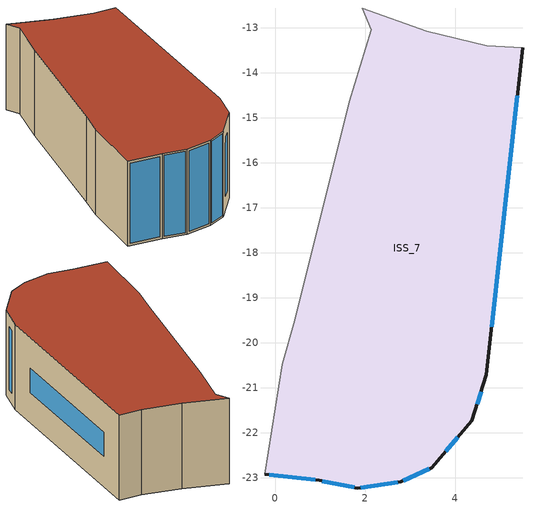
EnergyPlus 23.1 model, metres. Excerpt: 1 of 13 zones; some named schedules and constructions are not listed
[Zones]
ISS_7
 floor outside (90.1-2019 Nonresidential CZ 0 Exterior Floor (Mass)): -0.22,-22.92 0.16,-20.47 0.44,-19.49 1.65,-14.64 2.13,-13.04 1.93,-12.56 3.38,-13.07 4.71,-13.4 5.5,-13.44 4.7,-20.71 4.37,-21.73 3.48,-22.77 2.8,-23.09 1.83,-23.22 0.98,-23.06 z9
 wall outside (90.1-2019 Nonresidential CZ 0 Exterior Wall (Mass)): -0.22,-22.92 0.98,-23.06 1.83,-23.22 2.8,-23.09 3.48,-22.77 4.37,-21.73 4.7,-20.71 5.5,-13.44 z9:12
 wall to ISS_0 (Interior Partition (Mass)_FLIPPED): 5.5,-13.44 4.71,-13.4 3.38,-13.07 1.93,-12.56 2.13,-13.04 1.65,-14.64 0.44,-19.49 z9:12
 wall to ISS_11 (Interior Partition (Mass)): 0.44,-19.49 0.16,-20.47 -0.22,-22.92 z9:12
 window (90.1-2019 Nonresidential CZ 0 Glazing (Operable)): -0.13,-22.93 0.89,-23.05 z9.09:11.91; 1.05,-23.07 1.76,-23.21 z9.07:11.93; 1.9,-23.21 2.72,-23.1 z9.08:11.92; 2.85,-23.06 3.43,-22.8 z9.06:11.94; 3.8,-22.41 4.06,-22.1 z9.48:11.52; 4.49,-21.36 4.58,-21.08 z9.39:11.61; 4.81,-19.64 5.38,-14.51 z10.07:10.93
 roof outside (90.1-2019 Nonresidential CZ 0 Exterior Roof (Mass)): -0.22,-22.92 0.98,-23.06 1.83,-23.22 2.8,-23.09 3.48,-22.77 4.37,-21.73 4.7,-20.71 5.5,-13.44 4.71,-13.4 3.38,-13.07 1.93,-12.56 2.13,-13.04 1.65,-14.64 0.44,-19.49 0.16,-20.47 z12
[Schedule:Day:Hourly]
d05bd24d-796b-48bf-8bc5-fa42b119640c: Fraction, 0, 0, 0, 0, 0, 0, 0, 0, 0, 1, 1, 1, 1, 1, 1, 1, 1, 1, 0, 0, 0, 0, 0, 0
42116582-086e-478e-a545-e69779dd8a52: Fraction, 1, 1, 1, 1, 1, 1, 1, 1, 1, 0, 0, 0, 0, 0, 0, 0, 0, 0, 1, 1, 1, 1, 1, 1
647e0f2c-778a-4d61-86bf-7f667cec723d: Fraction, 1, 1, 1, 1, 1, 1, 1, 1, 1, 1, 0, 0, 0, 0, 0, 0, 0, 0, 1, 1, 1, 1, 1, 1
5533be66-3b4f-405b-b799-99f8e34f8cb0: Fraction, 1, 1, 1, 1, 1, 1, 1, 1, 1, 0, 0, 0, 0, 0, 0, 0, 0, 1, 1, 1, 1, 1, 1, 1
14957d78-7096-4cd0-847d-719851f1f9cb: Fraction, 1, 1, 1, 1, 0, 0, 0, 0, 1, 1, 0, 0, 1, 1, 1, 1, 1, 1, 1, 1, 1, 1, 1, 1
38160a7b-cedf-439a-8059-5cf7941b4912: Fraction, 1, 0, 0, 0, 0, 0, 0, 0, 0, 0, 1, 1, 1, 1, 1, 0, 0, 1, 1, 1, 1, 1, 1, 1
03ce9e7a-65d5-46a4-8d63-0140e1345a37: Fraction, 0, 0, 0, 1, 0, 0, 0, 0, 1, 1, 0, 0, 0, 0, 0, 0, 0, 0, 1, 1, 1, 1, 1, 1
cfbf5411-beb3-41e1-9a23-aa0ca608badd: Fraction, 1, 0, 1, 1, 1, 1, 1, 1, 1, 1, 0, 1, 1, 1, 0, 0, 0, 0, 0, 1, 1, 1, 1, 0
8dcef693-7ac2-4f5f-997f-bc84f486b6a7: Fraction, 0, 0, 0, 0, 0, 1, 0, 0, 0, 1, 1, 1, 1, 0, 0, 1, 1, 1, 1, 1, 1, 1, 1, 0
7eab9e2b-be06-4916-a95d-86be924a48ab: Fraction, 0, 0, 0, 0, 0, 0, 1, 1, 1, 1, 1, 0, 0, 0, 0, 0, 0, 1, 1, 1, 1, 1, 1, 1
54e0b8a6-a6b6-4136-87a9-f83568c42000: Fraction, 1, 0, 0, 0, 0, 0, 0, 1, 1, 1, 1, 0, 0, 0, 0, 1, 1, 1, 1, 1, 1, 1, 1, 1
9d288bcf-82ae-4146-9808-df23f250a1dc: Fraction, 1, 1, 0, 0, 0, 0, 0, 1, 1, 1, 0, 0, 0, 0, 1, 1, 1, 1, 1, 1, 1, 1, 1, 1
892ca305-55de-4dc0-af6a-51d8376fde55: Fraction, 0, 0, 0, 0, 0, 0, 0, 1, 1, 0, 0, 0, 1, 1, 1, 1, 1, 1, 1, 1, 1, 1, 1, 1
7994c865-9a9e-42bf-96af-63adb22c49f4: Fraction, 0, 0, 0, 0, 0, 0, 0, 0, 1, 0, 0, 1, 1, 1, 0, 0, 1, 1, 1, 1, 1, 1, 1, 1
dce1a1f0-0f4f-47f8-879e-e82bf6481323: Fraction, 1, 1, 1, 0, 0, 0, 1, 1, 1, 0, 0, 0, 0, 0, 0, 0, 0, 0, 1, 1, 1, 1, 1, 1
62544955-a936-482c-906c-381c0f763359: Fraction, 1, 1, 1, 1, 1, 1, 1, 0, 0, 0, 0, 1, 1, 1, 1, 1, 1, 1, 1, 1, 1, 1, 1, 0
7b40fb9b-38a4-4381-aacb-8ca0e517f460: Fraction, 0, 0, 0, 0, 0, 0, 0, 0, 1, 1, 1, 0, 0, 0, 0, 1, 1, 1, 0, 0, 0, 0, 0, 0
6cff4513-23d9-4409-9f82-67d1129c049c: Fraction, 0, 0, 0, 0, 0, 0, 0, 0, 0, 0, 0, 0, 0, 0, 0, 1, 1, 1, 1, 0, 0, 0, 1, 0
af7cea50-2548-4713-ade1-bb5f1317633d: Fraction, 0, 0, 0, 0, 0, 0, 0, 0, 1, 1, 0, 0, 1, 0, 1, 1, 1, 1, 1, 1, 1, 1, 1, 0
a6147425-efa8-4ccf-b728-ea99352bfbcc: Fraction, 0, 0, 0, 0, 0, 0, 0, 1, 1, 1, 0, 1, 1, 1, 1, 1, 1, 1, 1, 0, 0, 0, 0, 0
d3442ac6-991d-4841-938f-e4596bd3233e: Fraction, 0, 0, 0, 0, 0, 1, 1, 1, 1, 1, 0, 0, 0, 0, 0, 0, 0, 1, 1, 1, 1, 1, 1, 1
59d3c64f-cbeb-49ec-8387-58f3f2b90f9d: Fraction, 0, 0, 0, 0, 0, 0, 0, 0, 0, 0, 1, 1, 1, 1, 1, 1, 0, 1, 1, 1, 1, 1, 1, 1
66007fb2-c5ae-419e-81cc-261699452ae2: Fraction, 0, 0, 0, 0, 0, 0, 0, 0, 0, 0, 0, 0, 1, 1, 1, 1, 1, 1, 1, 1, 1, 0, 0, 0
7d14298f-0906-4f3e-9f36-b6a99c817ed8: Fraction, 0, 0, 0, 0, 0, 0, 0, 1, 1, 1, 0, 0, 0, 0, 0, 0, 0, 1, 1, 1, 1, 0, 0, 0
bd011661-e40d-459e-81a3-81152da9ae29: Fraction, 0, 0, 0, 0, 0, 0, 0, 0, 1, 1, 0, 0, 0, 0, 1, 0, 0, 0, 0, 0, 0, 0, 0, 0
a116ffe2-3308-46ed-a124-2af9f3d2e74a: Fraction, 0, 0, 0, 0, 0, 0, 0, 0, 0, 1, 1, 1, 1, 0, 1, 1, 1, 1, 1, 1, 1, 1, 1, 1
db9fa88f-338c-411f-a84f-49e209720758: Fraction, 0, 0, 0, 0, 0, 0, 0, 0, 1, 0, 0, 0, 0, 0, 0, 0, 0, 1, 0, 0, 0, 0, 0, 0
803f9708-a926-4751-926f-f16e332721b0: Fraction, 0, 0, 0, 0, 0, 0, 0, 0, 1, 1, 0, 0, 0, 0, 0, 0, 1, 1, 1, 1, 1, 1, 0, 0
2808f7b0-1c0f-4144-87d4-a76f10fee8d9: Fraction, 0, 0, 0, 0, 0, 0, 0, 1, 1, 1, 0, 0, 0, 1, 1, 1, 1, 0, 0, 0, 0, 0, 0, 0
e3fb42f2-a6d4-4862-bf0f-71ab0796680f: Fraction, 0, 0, 0, 0, 0, 0, 0, 0, 1, 1, 0, 0, 0, 0, 0, 0, 0, 1, 1, 1, 1, 1, 1, 0
0818dc65-244d-4940-a860-a19bc4301a4e: Fraction, 0, 0, 0, 0, 1, 0, 0, 1, 1, 1, 1, 0, 0, 0, 0, 0, 1, 1, 1, 1, 1, 1, 1, 1
2a278de2-dc39-4bd9-9e82-1f718675efa6: Fraction, 1, 1, 1, 1, 1, 0, 0, 0, 1, 1, 1, 1, 1, 0, 1, 1, 1, 1, 1, 1, 1, 1, 1, 1
[Schedule:Week:Daily]
NatVentAvail_ISS_11_38: 38160a7b-cedf-439a-8059-5cf7941b4912, 03ce9e7a-65d5-46a4-8d63-0140e1345a37, 14957d78-7096-4cd0-847d-719851f1f9cb, cfbf5411-beb3-41e1-9a23-aa0ca608badd, 8dcef693-7ac2-4f5f-997f-bc84f486b6a7, 7eab9e2b-be06-4916-a95d-86be924a48ab, 54e0b8a6-a6b6-4136-87a9-f83568c42000, 38160a7b-cedf-439a-8059-5cf7941b4912, 38160a7b-cedf-439a-8059-5cf7941b4912, 38160a7b-cedf-439a-8059-5cf7941b4912, 38160a7b-cedf-439a-8059-5cf7941b4912, 38160a7b-cedf-439a-8059-5cf7941b4912
NatVentAvail_ISS_11_39: 42116582-086e-478e-a545-e69779dd8a52, 9d288bcf-82ae-4146-9808-df23f250a1dc, d05bd24d-796b-48bf-8bc5-fa42b119640c, 892ca305-55de-4dc0-af6a-51d8376fde55, 7994c865-9a9e-42bf-96af-63adb22c49f4, dce1a1f0-0f4f-47f8-879e-e82bf6481323, 647e0f2c-778a-4d61-86bf-7f667cec723d, 42116582-086e-478e-a545-e69779dd8a52, 42116582-086e-478e-a545-e69779dd8a52, 42116582-086e-478e-a545-e69779dd8a52, 42116582-086e-478e-a545-e69779dd8a52, 42116582-086e-478e-a545-e69779dd8a52
NatVentAvail_ISS_11_40: 5533be66-3b4f-405b-b799-99f8e34f8cb0, 62544955-a936-482c-906c-381c0f763359, 7b40fb9b-38a4-4381-aacb-8ca0e517f460, 6cff4513-23d9-4409-9f82-67d1129c049c, af7cea50-2548-4713-ade1-bb5f1317633d, a6147425-efa8-4ccf-b728-ea99352bfbcc, d3442ac6-991d-4841-938f-e4596bd3233e, 5533be66-3b4f-405b-b799-99f8e34f8cb0, 5533be66-3b4f-405b-b799-99f8e34f8cb0, 5533be66-3b4f-405b-b799-99f8e34f8cb0, 5533be66-3b4f-405b-b799-99f8e34f8cb0, 5533be66-3b4f-405b-b799-99f8e34f8cb0
NatVentAvail_ISS_11_41: 59d3c64f-cbeb-49ec-8387-58f3f2b90f9d, 66007fb2-c5ae-419e-81cc-261699452ae2, 7d14298f-0906-4f3e-9f36-b6a99c817ed8, bd011661-e40d-459e-81a3-81152da9ae29, a116ffe2-3308-46ed-a124-2af9f3d2e74a, db9fa88f-338c-411f-a84f-49e209720758, 803f9708-a926-4751-926f-f16e332721b0, 59d3c64f-cbeb-49ec-8387-58f3f2b90f9d, 59d3c64f-cbeb-49ec-8387-58f3f2b90f9d, 59d3c64f-cbeb-49ec-8387-58f3f2b90f9d, 59d3c64f-cbeb-49ec-8387-58f3f2b90f9d, 59d3c64f-cbeb-49ec-8387-58f3f2b90f9d
NatVentAvail_ISS_11_42: 2808f7b0-1c0f-4144-87d4-a76f10fee8d9, e3fb42f2-a6d4-4862-bf0f-71ab0796680f, 0818dc65-244d-4940-a860-a19bc4301a4e, 2a278de2-dc39-4bd9-9e82-1f718675efa6, b7428224-98b5-45bc-b742-e868bdf63f7d, ffb6534b-00db-462c-8b74-2842105eb40f, fecb7d50-88e2-4d1a-af6c-68455751857f, 2808f7b0-1c0f-4144-87d4-a76f10fee8d9, 2808f7b0-1c0f-4144-87d4-a76f10fee8d9, 2808f7b0-1c0f-4144-87d4-a76f10fee8d9, 2808f7b0-1c0f-4144-87d4-a76f10fee8d9, 2808f7b0-1c0f-4144-87d4-a76f10fee8d9
NatVentAvail_ISS_11_43: 9dc253b0-e231-4f2b-9ea7-828fee2c37e4, fa0bea73-c2e6-45e3-96d8-af98ac851d88, 9be23fc3-474e-46e7-80ab-479dcdd7b12c, 454bf78a-b83d-4394-8a58-09a865dced9e, b4d43366-15f9-4acc-a29f-34d4b033d256, 4871399f-b61b-4905-af7a-bcd03d8ceefa, 763d6eef-4fd2-4aa6-889b-548632fdfbdf, 9dc253b0-e231-4f2b-9ea7-828fee2c37e4, 9dc253b0-e231-4f2b-9ea7-828fee2c37e4, 9dc253b0-e231-4f2b-9ea7-828fee2c37e4, 9dc253b0-e231-4f2b-9ea7-828fee2c37e4, 9dc253b0-e231-4f2b-9ea7-828fee2c37e4
NatVentAvail_ISS_11_44: 0f435dd7-9992-4b1e-916b-d8ab013a0a25, af6d4643-a23d-428c-a926-324cae536613, 4a1d064e-6624-471d-9067-2aa29d2c6981, 5bd9e082-df74-473f-bff6-e8c21f54018f, 7245a75b-724e-4f00-8039-c1458dfc5d4f, 7cd69c54-cd54-49da-b36e-df01f1c90000, 5bc4788b-fd45-4e6f-9cfe-d2f56625bb94, 0f435dd7-9992-4b1e-916b-d8ab013a0a25, 0f435dd7-9992-4b1e-916b-d8ab013a0a25, 0f435dd7-9992-4b1e-916b-d8ab013a0a25, 0f435dd7-9992-4b1e-916b-d8ab013a0a25, 0f435dd7-9992-4b1e-916b-d8ab013a0a25
NatVentAvail_ISS_11_45: 2e6fd446-64fd-454b-83e0-e820f9a5f52d, 47c5d768-7b4a-48a1-808d-429495cd01bc, 24f82ca7-02df-4b2b-8431-49b57da55878, 9154eef6-d584-40c8-9aaf-951aa9aadaa9, d05bd24d-796b-48bf-8bc5-fa42b119640c, ff37fa68-dd59-4cdc-90b5-d7eb4149bc4b, 2e6fd446-64fd-454b-83e0-e820f9a5f52d, 2e6fd446-64fd-454b-83e0-e820f9a5f52d, 2e6fd446-64fd-454b-83e0-e820f9a5f52d, 2e6fd446-64fd-454b-83e0-e820f9a5f52d, 2e6fd446-64fd-454b-83e0-e820f9a5f52d, 2e6fd446-64fd-454b-83e0-e820f9a5f52d
NatVentAvail_ISS_11_46: 3880684c-4c2a-4487-a7e7-7d189b46f996, e3fb42f2-a6d4-4862-bf0f-71ab0796680f, 4976e6ea-0732-4ae9-9683-e3dbb1fc3b68, 66a4b0d3-9729-4bf5-9d08-4a9be02f38f6, 820141ac-03eb-4e58-a5b8-6f2c45d92f95, 33cd5aa4-a96e-426c-81d2-1221b210cbe2, 15d4cf67-ff78-4ec2-8d50-2fc886172d41, 3880684c-4c2a-4487-a7e7-7d189b46f996, 3880684c-4c2a-4487-a7e7-7d189b46f996, 3880684c-4c2a-4487-a7e7-7d189b46f996, 3880684c-4c2a-4487-a7e7-7d189b46f996, 3880684c-4c2a-4487-a7e7-7d189b46f996
NatVentAvail_ISS_11_47: ee9849e3-887a-499a-b882-28cbc8083034, 4b53910d-d204-4947-a54a-cd3d37a40da5, 1223336f-18bf-437e-8268-c0e1954d8743, 753e93bf-89d1-40d1-b309-9bce8eb9f664, 81dae9b8-5997-469a-9117-cbc3d17ebd06, af543aae-b248-4037-99a1-4d50ae8ffb33, 5d5b2702-2c7f-483b-947f-456a0eea631f, ee9849e3-887a-499a-b882-28cbc8083034, ee9849e3-887a-499a-b882-28cbc8083034, ee9849e3-887a-499a-b882-28cbc8083034, ee9849e3-887a-499a-b882-28cbc8083034, ee9849e3-887a-499a-b882-28cbc8083034
NatVentAvail_ISS_11_48: 30d76fa2-4c50-4b3a-ad17-cc10b9aea00e, b717b5df-fc11-4f22-a0bd-12f8fad6ab1c, 69c12385-b157-4fe4-8344-63f7e2c458b7, 827d8c67-cae4-4eb4-a0be-ff347a9871f8, 2b8b0dab-d679-468d-919a-671dc34f505c, b9656b78-909f-4a35-9a7a-69544d47ec9e, 6b2a8a7c-3353-40dc-b63b-3f8b394cf8f3, 30d76fa2-4c50-4b3a-ad17-cc10b9aea00e, 30d76fa2-4c50-4b3a-ad17-cc10b9aea00e, 30d76fa2-4c50-4b3a-ad17-cc10b9aea00e, 30d76fa2-4c50-4b3a-ad17-cc10b9aea00e, 30d76fa2-4c50-4b3a-ad17-cc10b9aea00e
NatVentAvail_ISS_11_49: e0015b53-feea-4429-ada7-d76f0b9231d1, 55596048-ec17-487a-902e-c55c7eb9ace5, b853b29e-9c2c-4892-bd5c-8d3a8b51e72a, 252c8724-0607-4cdb-be98-c91667e48fc6, c2935997-d6a9-4e1d-b60c-1610340fb184, c9327b22-8aae-4475-9a9a-6cf8266ffa2d, 47a5a79d-addb-4f5c-b3b1-a9e1da72ace4, e0015b53-feea-4429-ada7-d76f0b9231d1, e0015b53-feea-4429-ada7-d76f0b9231d1, e0015b53-feea-4429-ada7-d76f0b9231d1, e0015b53-feea-4429-ada7-d76f0b9231d1, e0015b53-feea-4429-ada7-d76f0b9231d1
NatVentAvail_ISS_11_50: ce5cffd1-dfe9-4efa-b3d5-d671689116b9, 7b40fb9b-38a4-4381-aacb-8ca0e517f460, a6f73b0e-533f-4f09-9ae1-883daf27fab8, 0938b528-273c-47a1-9994-1ea175fea59f, 88c98681-de3d-4e86-ac7d-cc4d1fde16bc, 384e5245-378b-4e4a-ad9e-28e078c8ad76, 430e81d0-f273-4145-8489-7b59100bae38, ce5cffd1-dfe9-4efa-b3d5-d671689116b9, ce5cffd1-dfe9-4efa-b3d5-d671689116b9, ce5cffd1-dfe9-4efa-b3d5-d671689116b9, ce5cffd1-dfe9-4efa-b3d5-d671689116b9, ce5cffd1-dfe9-4efa-b3d5-d671689116b9
NatVentAvail_ISS_11_51: cc87b3bc-a484-4a66-ba94-8dbdbdef3971, 12642c11-dbef-4302-a739-7d4c22e4cf91, 235e2975-71d9-4922-b088-0a3fc6f7e5c8, fd6bbb1e-dcd4-4596-a6b1-b28f948110c9, 17666d23-c914-44f2-9bf1-9adc02903633, 8a363d2e-cb01-49ae-b4df-73bd649d6a56, 599195e0-ed3c-47ca-9420-8eb2dc85b173, cc87b3bc-a484-4a66-ba94-8dbdbdef3971, cc87b3bc-a484-4a66-ba94-8dbdbdef3971, cc87b3bc-a484-4a66-ba94-8dbdbdef3971, cc87b3bc-a484-4a66-ba94-8dbdbdef3971, cc87b3bc-a484-4a66-ba94-8dbdbdef3971
NatVentAvail_ISS_11_52: 645b4d4e-ac9d-495e-9a63-2e4d1f50bce6, 645b4d4e-ac9d-495e-9a63-2e4d1f50bce6, 645b4d4e-ac9d-495e-9a63-2e4d1f50bce6, 645b4d4e-ac9d-495e-9a63-2e4d1f50bce6, 645b4d4e-ac9d-495e-9a63-2e4d1f50bce6, 645b4d4e-ac9d-495e-9a63-2e4d1f50bce6, 645b4d4e-ac9d-495e-9a63-2e4d1f50bce6, 645b4d4e-ac9d-495e-9a63-2e4d1f50bce6, 645b4d4e-ac9d-495e-9a63-2e4d1f50bce6, 645b4d4e-ac9d-495e-9a63-2e4d1f50bce6, 645b4d4e-ac9d-495e-9a63-2e4d1f50bce6, 645b4d4e-ac9d-495e-9a63-2e4d1f50bce6
CoolAvail_ISS_12_0: a417bc9b-de5d-478e-ac5a-152c6a4f7a89, 836c73d3-2576-4144-97e6-c70854d764d6, f21eb7b5-cb40-4ed3-bbb3-f16760163231, 53be7783-fd64-423c-a27b-175849620a87, 22bc9668-a33e-41c7-ae03-98d5d5175df1, 2412ec26-a0f2-4143-834a-9f1852bb9a24, c20c6325-035d-4fcf-ab28-c6ec7fc70f12, a417bc9b-de5d-478e-ac5a-152c6a4f7a89, a417bc9b-de5d-478e-ac5a-152c6a4f7a89, a417bc9b-de5d-478e-ac5a-152c6a4f7a89, a417bc9b-de5d-478e-ac5a-152c6a4f7a89, a417bc9b-de5d-478e-ac5a-152c6a4f7a89
CoolAvail_ISS_12_1: 600e6f81-509e-41a3-bf2a-7f4d4cd3f12d, 9c59bec2-965e-4264-86f9-2795118ffd9a, 27e7b16b-72d9-431f-b453-2e2977553cfc, 50203e56-6c21-4e68-9ed3-ec361ae7fbf5, 3c5e5518-20ab-4da8-b48c-757ccb7e7b16, 3e445df1-7824-4703-812c-c04ceaa15678, 9ed38821-d607-4615-af28-74997d602d41, 600e6f81-509e-41a3-bf2a-7f4d4cd3f12d, 600e6f81-509e-41a3-bf2a-7f4d4cd3f12d, 600e6f81-509e-41a3-bf2a-7f4d4cd3f12d, 600e6f81-509e-41a3-bf2a-7f4d4cd3f12d, 600e6f81-509e-41a3-bf2a-7f4d4cd3f12d
CoolAvail_ISS_12_2: fefa7470-6499-4d9c-b07b-9c7f88e447d1, a7dcafae-2906-446c-9b26-0086116a9b99, 3c5e5518-20ab-4da8-b48c-757ccb7e7b16, 54ed71e1-a682-4fa7-a082-a69a991a5405, 836c73d3-2576-4144-97e6-c70854d764d6, 880b13ef-80d1-48a6-8c94-5c4a55c71318, fa33bd47-d0f2-41b1-b05b-c4f59bf5be52, fefa7470-6499-4d9c-b07b-9c7f88e447d1, fefa7470-6499-4d9c-b07b-9c7f88e447d1, fefa7470-6499-4d9c-b07b-9c7f88e447d1, fefa7470-6499-4d9c-b07b-9c7f88e447d1, fefa7470-6499-4d9c-b07b-9c7f88e447d1
CoolAvail_ISS_12_3: a964d107-99e5-4c3f-80a4-b375b6296ccf, 2bf5643d-2712-495e-b11b-f71902a6beb9, 5cc6bdb1-05a1-42f5-8221-9d794d79924b, 2a3339b3-e2e2-45cf-b4ec-3f7e3fbc4b55, 3115536e-5706-4f12-9700-b6739fd72d3d, a417bc9b-de5d-478e-ac5a-152c6a4f7a89, fb0c9244-f965-4aaa-a2ea-ef8543a84256, a964d107-99e5-4c3f-80a4-b375b6296ccf, a964d107-99e5-4c3f-80a4-b375b6296ccf, a964d107-99e5-4c3f-80a4-b375b6296ccf, a964d107-99e5-4c3f-80a4-b375b6296ccf, a964d107-99e5-4c3f-80a4-b375b6296ccf
CoolAvail_ISS_12_4: 6da0d640-41d6-4d81-b6cd-84a96e27eb92, dc335e7b-e40b-45d7-a3b8-b3f38785f657, 0a8c2671-be92-4c7e-aefa-c823da672600, 25096b80-bc5d-4046-ae34-9a421a7ba3f3, 17924a3c-c327-41d2-8c3e-03fad28696f8, 5b6cb459-1bee-44b7-8ed4-1532ec9fd585, dc335e7b-e40b-45d7-a3b8-b3f38785f657, 6da0d640-41d6-4d81-b6cd-84a96e27eb92, 6da0d640-41d6-4d81-b6cd-84a96e27eb92, 6da0d640-41d6-4d81-b6cd-84a96e27eb92, 6da0d640-41d6-4d81-b6cd-84a96e27eb92, 6da0d640-41d6-4d81-b6cd-84a96e27eb92
CoolAvail_ISS_12_5: 1b2b79ad-1cd5-4e6e-8a93-2c334258d025, 7fac5dca-6247-45cd-8dfd-59ff1113f6d2, 0d3f302e-39b3-46db-91ad-ebb567b88478, 2ed8bb58-8f91-4013-ab6e-6fc83ace663d, 6d769ada-60ce-4cc0-b9dc-2cb87715f69f, 34333be0-0b36-417a-bdaa-6125df437898, 1771ffd5-caa0-4928-820c-20e77cdef4f0, 1b2b79ad-1cd5-4e6e-8a93-2c334258d025, 1b2b79ad-1cd5-4e6e-8a93-2c334258d025, 1b2b79ad-1cd5-4e6e-8a93-2c334258d025, 1b2b79ad-1cd5-4e6e-8a93-2c334258d025, 1b2b79ad-1cd5-4e6e-8a93-2c334258d025
CoolAvail_ISS_12_6: 5786a1c6-38cc-438a-a068-25cba8108d9f, 99714c36-b1d6-4269-a341-3a8989bea4df, b6e89017-2100-4019-9f46-5af95941ae45, ad3a6a62-cc7b-4c7e-a7e5-a267f50f4db2, 9b5191b9-2555-434d-b0ed-037681804869, 77e88983-67f6-4b44-98dd-3054537edaa1, dbd4606c-3431-4140-add9-9da3cfab12af, 5786a1c6-38cc-438a-a068-25cba8108d9f, 5786a1c6-38cc-438a-a068-25cba8108d9f, 5786a1c6-38cc-438a-a068-25cba8108d9f, 5786a1c6-38cc-438a-a068-25cba8108d9f, 5786a1c6-38cc-438a-a068-25cba8108d9f
CoolAvail_ISS_12_7: c21ce18f-258a-42b2-8b25-b9ab2e27f413, b43b7172-e3fb-4373-bdc9-8f749b47d15a, bf85736a-8573-442e-bd85-ff585c752e59, 517003f4-7d9d-40fb-96d9-487fb39c5bf8, d911e7df-975a-4f11-9ff0-e05dcd8c4814, ecacc597-b4bd-4c38-8eed-319bf132f5de, d5c7f0f5-559e-4bac-bf6a-45cfbae4ef2a, c21ce18f-258a-42b2-8b25-b9ab2e27f413, c21ce18f-258a-42b2-8b25-b9ab2e27f413, c21ce18f-258a-42b2-8b25-b9ab2e27f413, c21ce18f-258a-42b2-8b25-b9ab2e27f413, c21ce18f-258a-42b2-8b25-b9ab2e27f413
CoolAvail_ISS_12_8: c855a87a-381b-46c5-9509-19cdc15a7f16, 301e79a2-4036-4552-9288-b8d9b4fa0011, 93b745e8-7b9f-4e30-bf71-441b1fdfacd8, e88b8bb8-62ab-4327-a7bc-c4fc003f64de, bbe2ed1d-55af-43bf-9d37-65de6e4a3dd3, 0d434c85-d0d1-4a07-af58-6785c255dbec, 12531b47-a778-409a-afc3-5f5a1a383e38, c855a87a-381b-46c5-9509-19cdc15a7f16, c855a87a-381b-46c5-9509-19cdc15a7f16, c855a87a-381b-46c5-9509-19cdc15a7f16, c855a87a-381b-46c5-9509-19cdc15a7f16, c855a87a-381b-46c5-9509-19cdc15a7f16
CoolAvail_ISS_12_9: 0e76d949-a282-46ec-b801-109060926de2, b4f32424-d3d6-4af7-a79c-c04e2e11757a, 12531b47-a778-409a-afc3-5f5a1a383e38, e719e640-7e00-489b-8edd-bfe7804a2d2a, b5618662-c7cc-49cd-b34e-3453c7b254f5, 1922962d-f5d9-4df7-88ca-7a33a5eb062f, dd18dc81-d582-4864-a0d4-3ada93574e7f, 0e76d949-a282-46ec-b801-109060926de2, 0e76d949-a282-46ec-b801-109060926de2, 0e76d949-a282-46ec-b801-109060926de2, 0e76d949-a282-46ec-b801-109060926de2, 0e76d949-a282-46ec-b801-109060926de2
CoolAvail_ISS_12_10: f2bd7b92-6a91-4a89-8048-be345e62b38b, 12531b47-a778-409a-afc3-5f5a1a383e38, cb1b75e0-4137-4ada-927f-2a61dd554a3e, 09a565fc-3c68-4068-ac26-319aca6ba4b6, 816801dc-b40d-4246-9c25-0442f06b9d2d, 4eb1512c-ff09-472e-9494-275f9ae03200, 5d9c1a4a-b97f-4733-94bd-e5325f87bb21, f2bd7b92-6a91-4a89-8048-be345e62b38b, f2bd7b92-6a91-4a89-8048-be345e62b38b, f2bd7b92-6a91-4a89-8048-be345e62b38b, f2bd7b92-6a91-4a89-8048-be345e62b38b, f2bd7b92-6a91-4a89-8048-be345e62b38b
CoolAvail_ISS_12_11: 12531b47-a778-409a-afc3-5f5a1a383e38, 2626e346-23d2-4094-83a7-631a79799c78, 0bedf773-e20a-4acd-be5e-dfccc22e870d, 24e94fec-3535-439c-998b-a71de5d75a6d, d685fd45-53cd-4718-a5ea-5b6e2e856276, 3d46383b-c6ac-4ba4-9cc0-c0f1da04c7fa, 770208d9-5b4d-4cf1-9200-3452b372fe61, 12531b47-a778-409a-afc3-5f5a1a383e38, 12531b47-a778-409a-afc3-5f5a1a383e38, 12531b47-a778-409a-afc3-5f5a1a383e38, 12531b47-a778-409a-afc3-5f5a1a383e38, 12531b47-a778-409a-afc3-5f5a1a383e38
CoolAvail_ISS_12_12: 2a49bd9e-9915-47a3-954b-a32c9e47500b, 9e08d60f-c9da-484f-bf9e-7837ddd3a511, 85e938f2-61f0-4092-8ec3-83b8dffe3a66, 8ebf287d-460c-41da-8c03-126490aeafa5, 22e4fa96-4470-425b-901e-3615cbdfe0e1, 40eb410b-8b97-46fa-b254-2115dea6cfaa, 4159b8c2-2a64-4123-9940-32357fc1731d, 2a49bd9e-9915-47a3-954b-a32c9e47500b, 2a49bd9e-9915-47a3-954b-a32c9e47500b, 2a49bd9e-9915-47a3-954b-a32c9e47500b, 2a49bd9e-9915-47a3-954b-a32c9e47500b, 2a49bd9e-9915-47a3-954b-a32c9e47500b
CoolAvail_ISS_12_13: 384848ea-7a93-4560-b8ee-ec5266d10625, 614eb25d-e5b8-4107-b54b-5d4158fd9056, 59b33663-589d-48c1-a5c1-6e20830883ec, 6ba29500-ac7b-4d70-ac47-6c007b368cfb, 132cd3ec-a83f-49cf-8648-a09370be4941, f1fc106d-a514-46ef-bff2-05a4dc8aca2f, bdc6b1a4-79d0-4c65-b25e-944cb2d2051c, 384848ea-7a93-4560-b8ee-ec5266d10625, 384848ea-7a93-4560-b8ee-ec5266d10625, 384848ea-7a93-4560-b8ee-ec5266d10625, 384848ea-7a93-4560-b8ee-ec5266d10625, 384848ea-7a93-4560-b8ee-ec5266d10625
CoolAvail_ISS_12_14: da2abcf1-a83d-4caf-99ac-7c2a62dbec30, 70f22cb4-fad8-4aff-b708-de0332d0e58b, b07bd2ae-9cba-45b5-94c7-ce2a78ca4f52, ad638a53-e99d-4644-a045-98fca4859651, fa417855-4ce0-4d2e-8270-c4067d276175, e9d39820-b5ab-4219-8fdb-1f6ea82e7d9a, e7a75f08-2c2f-4d5a-9285-086150afe440, da2abcf1-a83d-4caf-99ac-7c2a62dbec30, da2abcf1-a83d-4caf-99ac-7c2a62dbec30, da2abcf1-a83d-4caf-99ac-7c2a62dbec30, da2abcf1-a83d-4caf-99ac-7c2a62dbec30, da2abcf1-a83d-4caf-99ac-7c2a62dbec30
CoolAvail_ISS_12_15: bf8d8d08-b5da-4eab-ab81-c7e2bc4feb84, 46694bac-1659-4936-ac25-1dc587c6151e, a7b93b7c-bb0d-4569-8ab5-263289a88eca, a6f73b0e-533f-4f09-9ae1-883daf27fab8, 7b0ea395-4744-4def-9f57-029d3dd74e19, 08c1e39c-960a-433e-9073-45c2b326f8cf, 9e58fef7-265b-4234-b35d-6513099853ff, bf8d8d08-b5da-4eab-ab81-c7e2bc4feb84, bf8d8d08-b5da-4eab-ab81-c7e2bc4feb84, bf8d8d08-b5da-4eab-ab81-c7e2bc4feb84, bf8d8d08-b5da-4eab-ab81-c7e2bc4feb84, bf8d8d08-b5da-4eab-ab81-c7e2bc4feb84
CoolAvail_ISS_12_16: 3b99b908-b67b-4082-9c57-f14cd4e20175, dcbf5a53-533c-48f1-bc7a-10c307c2ce74, 621fc430-6fa7-41aa-8575-27ae71a9f12b, 200463b3-062d-4a1d-bf36-fed1ff2f7d55, 7b2f8ec2-5717-4fe3-bdd1-4fc2317bb685, e6926a56-27a5-4f4a-8ddb-61bd12851976, b85d8ef4-832d-42d6-8bbc-591c5725e4ae, 3b99b908-b67b-4082-9c57-f14cd4e20175, 3b99b908-b67b-4082-9c57-f14cd4e20175, 3b99b908-b67b-4082-9c57-f14cd4e20175, 3b99b908-b67b-4082-9c57-f14cd4e20175, 3b99b908-b67b-4082-9c57-f14cd4e20175
CoolAvail_ISS_12_17: faf318e1-52bb-44b2-9559-41b3001244a9, c66cfd29-5af9-4e6c-a3ee-f7fb6640c622, fb7c023f-ec03-413f-b07d-d92b9ac5b466, 46f68e28-e864-40da-a2bf-d5357412eaba, 4700d6ba-9606-44f7-8714-5d4f0055c1bd, 7d5eb8ac-639b-46e3-bfbf-afe987bda89d, bb15e84b-718d-49d9-a2ed-4de5b00f072d, faf318e1-52bb-44b2-9559-41b3001244a9, faf318e1-52bb-44b2-9559-41b3001244a9, faf318e1-52bb-44b2-9559-41b3001244a9, faf318e1-52bb-44b2-9559-41b3001244a9, faf318e1-52bb-44b2-9559-41b3001244a9
CoolAvail_ISS_12_18: c71ad370-f608-45ec-94ff-412ab9c8d591, dc39d774-00dd-4167-add5-508ae4c5a254, aaaaf936-ef6c-4fa6-9fe8-a1a3edeff047, c71ad370-f608-45ec-94ff-412ab9c8d591, 85667b0f-253c-4fc0-b1a3-b59c0e00e3e3, f12a5308-02be-4f39-b291-fa425260f8d2, 39a611e9-6e07-44f2-bfbf-68aadf2830ba, c71ad370-f608-45ec-94ff-412ab9c8d591, c71ad370-f608-45ec-94ff-412ab9c8d591, c71ad370-f608-45ec-94ff-412ab9c8d591, c71ad370-f608-45ec-94ff-412ab9c8d591, c71ad370-f608-45ec-94ff-412ab9c8d591
CoolAvail_ISS_12_19: cf4da5fc-813a-42c6-a8cf-2b9b26fcd408, 5b5307dd-8704-4429-9e64-81538c3ab81d, 72f27e0f-b599-4d81-9918-0a94f5cc3f49, 47d734c6-dcec-4011-bd95-46f6d7a86160, 9cf70d63-5f0f-41fb-a418-96e44ca164e6, 6548734e-50a1-4eab-b1a1-846b9a044538, 5218c88c-08ca-4979-97bd-068abec87058, cf4da5fc-813a-42c6-a8cf-2b9b26fcd408, cf4da5fc-813a-42c6-a8cf-2b9b26fcd408, cf4da5fc-813a-42c6-a8cf-2b9b26fcd408, cf4da5fc-813a-42c6-a8cf-2b9b26fcd408, cf4da5fc-813a-42c6-a8cf-2b9b26fcd408
CoolAvail_ISS_12_20: 4a28bebf-378b-4e0c-98c7-5912cbc0f532, 3acbb844-98a0-44dd-9f8c-a763c2830a79, cf4da5fc-813a-42c6-a8cf-2b9b26fcd408, 88bcd4fe-2e18-43e4-966d-ed453cccf67b, 3cb64b28-6660-477c-87e6-b5ec23b45f9e, fff63c10-cad4-4c0c-a8a8-9c0b9824a16e, 31665143-5f46-4cf0-bce6-529c360b87a2, 4a28bebf-378b-4e0c-98c7-5912cbc0f532, 4a28bebf-378b-4e0c-98c7-5912cbc0f532, 4a28bebf-378b-4e0c-98c7-5912cbc0f532, 4a28bebf-378b-4e0c-98c7-5912cbc0f532, 4a28bebf-378b-4e0c-98c7-5912cbc0f532
CoolAvail_ISS_12_21: 10ea3e9c-c8e4-4c9f-9a24-6f8235490943, 7fac5dca-6247-45cd-8dfd-59ff1113f6d2, fdb1ab0e-c8ed-4873-981d-3b4b36397622, fa0bea73-c2e6-45e3-96d8-af98ac851d88, 41617b40-5751-42f6-8f46-a5aadaf03c91, b0a7b671-b70a-4647-ab0c-9003cefbd400, 939bb1c0-6e51-47b4-9cfe-0db9ee19da19, 10ea3e9c-c8e4-4c9f-9a24-6f8235490943, 10ea3e9c-c8e4-4c9f-9a24-6f8235490943, 10ea3e9c-c8e4-4c9f-9a24-6f8235490943, 10ea3e9c-c8e4-4c9f-9a24-6f8235490943, 10ea3e9c-c8e4-4c9f-9a24-6f8235490943
CoolAvail_ISS_12_22: 820141ac-03eb-4e58-a5b8-6f2c45d92f95, ca7a26c0-72df-4689-81e8-63cdea68c050, d67e7feb-ccfe-464f-92c3-b16381141cd6, cebbc58f-77ce-4730-93be-abe6f592f073, bd45c754-21c7-4c35-83bf-dd566571be01, 3880684c-4c2a-4487-a7e7-7d189b46f996, 6e76de09-a941-4bd2-b96f-27ccec68bb94, 820141ac-03eb-4e58-a5b8-6f2c45d92f95, 820141ac-03eb-4e58-a5b8-6f2c45d92f95, 820141ac-03eb-4e58-a5b8-6f2c45d92f95, 820141ac-03eb-4e58-a5b8-6f2c45d92f95, 820141ac-03eb-4e58-a5b8-6f2c45d92f95
CoolAvail_ISS_12_23: d70b2462-30a3-417d-9b55-76244d579941, 15f13d3f-b812-470b-b1af-9bdc06affd63, 5b780c38-c860-4b71-bae9-05cf259ed1fe, e1876e78-e687-400e-be40-ea94c5217d87, 8fdf88a8-82d9-410f-843e-46d4e1988e20, 597babd5-8b72-400e-8490-dbf98d6e2a09, 6da934b6-2253-4638-820a-9997a3fc5da8, d70b2462-30a3-417d-9b55-76244d579941, d70b2462-30a3-417d-9b55-76244d579941, d70b2462-30a3-417d-9b55-76244d579941, d70b2462-30a3-417d-9b55-76244d579941, d70b2462-30a3-417d-9b55-76244d579941
CoolAvail_ISS_12_24: 475d144a-8d13-4d58-a2da-3ab2e93dc7e7, 789598b5-f611-412a-b310-098c0f691a5d, 755330d8-1b22-4534-a02a-c53480b3a4e5, f78329c8-9ffc-489f-a2f5-fb6cb1761558, b2c2869d-ed13-4fac-99c7-aaf49e3b7844, 090aaad5-a128-486d-b200-6d922c48acf5, 44e7aa45-dbd7-4abf-8184-9797e4b36311, 475d144a-8d13-4d58-a2da-3ab2e93dc7e7, 475d144a-8d13-4d58-a2da-3ab2e93dc7e7, 475d144a-8d13-4d58-a2da-3ab2e93dc7e7, 475d144a-8d13-4d58-a2da-3ab2e93dc7e7, 475d144a-8d13-4d58-a2da-3ab2e93dc7e7
CoolAvail_ISS_12_25: 2b311644-3143-4e4f-ad19-09aa724a8dff, fe849b11-955d-4684-bbd0-a1e9b4aa19b6, 2e6fd446-64fd-454b-83e0-e820f9a5f52d, 9d987cba-2a7a-496d-b90f-662575cd5dd9, 59074af8-0a25-4315-856b-2edfad9a8916, 3a1e6eef-4dd5-40d8-a92a-1dea604d18d4, 01b983bd-2d17-4f0a-968b-3c204645bb15, 2b311644-3143-4e4f-ad19-09aa724a8dff, 2b311644-3143-4e4f-ad19-09aa724a8dff, 2b311644-3143-4e4f-ad19-09aa724a8dff, 2b311644-3143-4e4f-ad19-09aa724a8dff, 2b311644-3143-4e4f-ad19-09aa724a8dff
CoolAvail_ISS_12_26: 545cab68-ce3c-483e-81aa-25f490a46d86, e9d7cb86-8601-40d2-95b1-3c92e2f1f32f, e268dd3c-0642-40bb-803e-666368799ee4, ae668b5a-15f4-4d0c-9872-3a52cf0d1db1, c3fa998d-de58-419b-80c0-a574417382d2, 7d81ac5d-b26f-415c-8e6a-4ece4cfa260c, a498241e-d729-40bc-991e-5e8d708b7bc9, 545cab68-ce3c-483e-81aa-25f490a46d86, 545cab68-ce3c-483e-81aa-25f490a46d86, 545cab68-ce3c-483e-81aa-25f490a46d86, 545cab68-ce3c-483e-81aa-25f490a46d86, 545cab68-ce3c-483e-81aa-25f490a46d86
CoolAvail_ISS_12_27: e013dee8-fee1-44bd-93ae-b3065944c017, d6b96865-a13e-4037-9788-64715abd1b9b, 8b5f9b8a-5b1f-4d82-ae2a-c83ae0d0c6d3, fe860b76-c3cd-4067-b260-22ef71d79255, 1038f0ee-0592-4279-8759-f8a5b7ff0be9, 38166ebe-7deb-496d-aee1-63fe53fd5d6f, f328ec1c-159e-4b23-a9ba-813a56d7d32e, e013dee8-fee1-44bd-93ae-b3065944c017, e013dee8-fee1-44bd-93ae-b3065944c017, e013dee8-fee1-44bd-93ae-b3065944c017, e013dee8-fee1-44bd-93ae-b3065944c017, e013dee8-fee1-44bd-93ae-b3065944c017
CoolAvail_ISS_12_28: e95ca637-2c29-443c-aac9-ba59b1dee0f8, b6064c5e-1f52-49ba-bab2-bca20717d0fd, 868b4ff2-61c0-4b7b-9a5f-ca60dd09d27a, 08289204-ecfb-4d65-829f-a1414e8ace1a, 46f68e28-e864-40da-a2bf-d5357412eaba, f83a6363-48d5-4fba-9f21-57b9a9ad5f78, 10ea3e9c-c8e4-4c9f-9a24-6f8235490943, e95ca637-2c29-443c-aac9-ba59b1dee0f8, e95ca637-2c29-443c-aac9-ba59b1dee0f8, e95ca637-2c29-443c-aac9-ba59b1dee0f8, e95ca637-2c29-443c-aac9-ba59b1dee0f8, e95ca637-2c29-443c-aac9-ba59b1dee0f8
CoolAvail_ISS_12_29: 571d3694-669f-439a-bcb0-6cf6216108a2, 1a79cb03-f92c-4589-8d75-bc6275836837, 8661a43f-711f-4b17-8503-5213d123ea7a, a0229f07-dc1c-4560-a905-13b11cc59c09, 46f68e28-e864-40da-a2bf-d5357412eaba, 46f68e28-e864-40da-a2bf-d5357412eaba, a568f926-99aa-414a-a7ea-b3768ceeb753, 571d3694-669f-439a-bcb0-6cf6216108a2, 571d3694-669f-439a-bcb0-6cf6216108a2, 571d3694-669f-439a-bcb0-6cf6216108a2, 571d3694-669f-439a-bcb0-6cf6216108a2, 571d3694-669f-439a-bcb0-6cf6216108a2
CoolAvail_ISS_12_30: 45061b19-febd-4526-9570-1f21a7086f0c, 12531b47-a778-409a-afc3-5f5a1a383e38, 59666eb1-6c28-46bb-940b-6ca59630d910, cd744dcf-dce2-4d4b-a7f8-daa602f3d211, 0ca7b911-3826-4d48-a57a-7394f15a51f2, f6108009-b0aa-49ae-94be-0677e594ceb6, 820c4c58-c42d-41e9-b215-4e7bf05f5197, 45061b19-febd-4526-9570-1f21a7086f0c, 45061b19-febd-4526-9570-1f21a7086f0c, 45061b19-febd-4526-9570-1f21a7086f0c, 45061b19-febd-4526-9570-1f21a7086f0c, 45061b19-febd-4526-9570-1f21a7086f0c
CoolAvail_ISS_12_31: 9cc47e2c-ee00-4099-96b8-4162a42716a7, 88bcd4fe-2e18-43e4-966d-ed453cccf67b, 8661a43f-711f-4b17-8503-5213d123ea7a, 10df2edd-0f84-4e5f-b701-53d8b9d13dc2, 2a0d46ec-18cd-4a02-8e4a-311bff42c3ea, cb1b3717-686f-4d32-bbe1-ea75913f93bd, fc997b3a-f9f1-40cb-b1c0-d35cee9c5c25, 9cc47e2c-ee00-4099-96b8-4162a42716a7, 9cc47e2c-ee00-4099-96b8-4162a42716a7, 9cc47e2c-ee00-4099-96b8-4162a42716a7, 9cc47e2c-ee00-4099-96b8-4162a42716a7, 9cc47e2c-ee00-4099-96b8-4162a42716a7
CoolAvail_ISS_12_32: fa8c74fe-c95d-4660-b85a-88cf6b44ead0, 185236a1-42cc-4378-8d2a-f0c687be8152, 646e6a7b-e232-4f54-a341-6ea0961270c4, 5ef0380c-8530-4672-89b2-d0053777c4b0, 184a39fc-adbe-4550-bd70-535d58a703fa, 72b43716-8d98-4033-a577-9813a5c5ed84, a2b35108-d538-4e8f-9979-27f03970389e, fa8c74fe-c95d-4660-b85a-88cf6b44ead0, fa8c74fe-c95d-4660-b85a-88cf6b44ead0, fa8c74fe-c95d-4660-b85a-88cf6b44ead0, fa8c74fe-c95d-4660-b85a-88cf6b44ead0, fa8c74fe-c95d-4660-b85a-88cf6b44ead0
CoolAvail_ISS_12_33: 5494cabf-0719-4997-ac73-9b5e24d4f528, 6db75396-19b1-46b9-8235-e91e69c05566, 872ae464-bc5c-41e4-ab98-84459ce587c9, 91d1037a-2dc5-4426-b058-420dc496d604, b169fd0d-a363-4637-a59b-2c954cb74e7c, fdb1ab0e-c8ed-4873-981d-3b4b36397622, 7196ffaf-b576-46e3-aa76-b70bf992a3f0, 5494cabf-0719-4997-ac73-9b5e24d4f528, 5494cabf-0719-4997-ac73-9b5e24d4f528, 5494cabf-0719-4997-ac73-9b5e24d4f528, 5494cabf-0719-4997-ac73-9b5e24d4f528, 5494cabf-0719-4997-ac73-9b5e24d4f528
CoolAvail_ISS_12_34: ea04392c-e9c8-4168-be16-abac06a691cf, 99dec3e1-bac3-4d96-8738-6f196348ee5c, f8c5082e-a237-4130-a017-d6e29cf6c566, 0bacbfc9-5ecd-42bf-937d-7f05193bacb1, 9338b558-b06d-40e3-98d1-683436e893bc, cbcac942-5ac6-497f-90c1-b73735c17716, ce094aa2-080d-43a6-8362-0479873b68df, ea04392c-e9c8-4168-be16-abac06a691cf, ea04392c-e9c8-4168-be16-abac06a691cf, ea04392c-e9c8-4168-be16-abac06a691cf, ea04392c-e9c8-4168-be16-abac06a691cf, ea04392c-e9c8-4168-be16-abac06a691cf
CoolAvail_ISS_12_35: d8a31d8f-75b0-446f-8f73-4dab2d5eed0f, 3d3f794c-1ec6-4740-9d07-d3bc5787070e, 600e6f81-509e-41a3-bf2a-7f4d4cd3f12d, fb8483dc-7f45-461b-b657-57cfb4a0f116, dbd4606c-3431-4140-add9-9da3cfab12af, 47ade2ef-f521-4468-a89a-ca1d94eb3f8d, 865ad902-8718-419c-ba38-6eb7f9723016, d8a31d8f-75b0-446f-8f73-4dab2d5eed0f, d8a31d8f-75b0-446f-8f73-4dab2d5eed0f, d8a31d8f-75b0-446f-8f73-4dab2d5eed0f, d8a31d8f-75b0-446f-8f73-4dab2d5eed0f, d8a31d8f-75b0-446f-8f73-4dab2d5eed0f
CoolAvail_ISS_12_36: 5bfff525-f3c7-4879-bdef-dd42af90710c, 4a28bebf-378b-4e0c-98c7-5912cbc0f532, b922b942-fdab-4a96-9b47-d4432acc14f1, 28b5e9c5-ec92-4bc0-880e-c13979e5b68a, 9e27aeda-e383-459f-8111-847aee1a07f8, 5b833201-b28d-4821-8bcc-1962c3eedb27, 2e6fd446-64fd-454b-83e0-e820f9a5f52d, 5bfff525-f3c7-4879-bdef-dd42af90710c, 5bfff525-f3c7-4879-bdef-dd42af90710c, 5bfff525-f3c7-4879-bdef-dd42af90710c, 5bfff525-f3c7-4879-bdef-dd42af90710c, 5bfff525-f3c7-4879-bdef-dd42af90710c
CoolAvail_ISS_12_37: 46f68e28-e864-40da-a2bf-d5357412eaba, 3a127710-7443-45f8-9489-889a76faaeff, eb2fa523-9aea-4a86-822f-7402be31336a, 85ee5b97-4fa1-480e-a81b-23baca38898e, c1d74090-dc97-4b67-bd84-a8115544f061, 836c73d3-2576-4144-97e6-c70854d764d6, 0b6cf2cc-02c6-4932-88ad-d99945c2565a, 46f68e28-e864-40da-a2bf-d5357412eaba, 46f68e28-e864-40da-a2bf-d5357412eaba, 46f68e28-e864-40da-a2bf-d5357412eaba, 46f68e28-e864-40da-a2bf-d5357412eaba, 46f68e28-e864-40da-a2bf-d5357412eaba
CoolAvail_ISS_12_38: 5b44b215-89ad-466a-9d7a-e6cb0c1999ba, 88c201f4-a5f6-491a-bc11-c75b9bd2e93f, 5bfff525-f3c7-4879-bdef-dd42af90710c, 454b3b25-2b2f-49a6-8bed-e14204a32b55, 744dab85-5a37-4e81-9f92-61f0bdaf9431, 3e861000-1ec8-46bf-b579-71132bfb23a5, 2a9cda35-25b3-4e50-900b-b9b739b834aa, 5b44b215-89ad-466a-9d7a-e6cb0c1999ba, 5b44b215-89ad-466a-9d7a-e6cb0c1999ba, 5b44b215-89ad-466a-9d7a-e6cb0c1999ba, 5b44b215-89ad-466a-9d7a-e6cb0c1999ba, 5b44b215-89ad-466a-9d7a-e6cb0c1999ba
CoolAvail_ISS_12_39: d05bd24d-796b-48bf-8bc5-fa42b119640c, 5b0ed4c9-7ceb-4b8c-a43c-ed9929f58d1e, 42116582-086e-478e-a545-e69779dd8a52, da6a2a0d-ac28-4011-a787-516f61c1a55f, 7ab4d364-6ba9-438d-8f5d-1eddf824954b, 24ef2dfb-7799-47fd-aa30-c4119d08dbd6, 46f68e28-e864-40da-a2bf-d5357412eaba, d05bd24d-796b-48bf-8bc5-fa42b119640c, d05bd24d-796b-48bf-8bc5-fa42b119640c, d05bd24d-796b-48bf-8bc5-fa42b119640c, d05bd24d-796b-48bf-8bc5-fa42b119640c, d05bd24d-796b-48bf-8bc5-fa42b119640c
CoolAvail_ISS_12_40: a0229f07-dc1c-4560-a905-13b11cc59c09, 7c36500b-8f66-47ac-915e-d734a9855751, 8be4abe7-000c-42f9-aa1f-6b8a2ac92743, 2e27c99f-a5c0-4f60-9206-11009ee6b478, 814d7899-a77d-42ff-af6e-11b54aa89900, db5997a3-e434-4ba0-9f3c-0db9acbed074, 1fd36c70-2295-48b5-9395-b3c8fa6ed09c, a0229f07-dc1c-4560-a905-13b11cc59c09, a0229f07-dc1c-4560-a905-13b11cc59c09, a0229f07-dc1c-4560-a905-13b11cc59c09, a0229f07-dc1c-4560-a905-13b11cc59c09, a0229f07-dc1c-4560-a905-13b11cc59c09
CoolAvail_ISS_12_41: 2a72a13d-5e4b-44db-ad01-76264dc349fa, 51ef5e7c-7b1d-4df3-9b0a-0fbe2372d03c, 6122a214-3f2d-4de6-bf8e-379ec44e7dd8, 803fcd09-69c6-40dd-9b35-5d7ac15a68d8, 2538803e-4c51-472b-b103-07a3d55689f9, a272fd6b-d428-4692-ada8-1e738b84d36b, adef7895-6f02-48d0-9f4d-54e5f1119188, 2a72a13d-5e4b-44db-ad01-76264dc349fa, 2a72a13d-5e4b-44db-ad01-76264dc349fa, 2a72a13d-5e4b-44db-ad01-76264dc349fa, 2a72a13d-5e4b-44db-ad01-76264dc349fa, 2a72a13d-5e4b-44db-ad01-76264dc349fa
CoolAvail_ISS_12_42: 78c93035-ebce-4343-b1a8-f86602726ac7, 604badd7-400e-43fb-bd32-c34a42cb7ecd, 0c0d324b-0d6b-4f90-bb7c-1137a90bd877, c10c4fbe-61ee-4d52-8bae-482017d4afb2, df0bba37-3d70-4a9e-bf06-86b61b93159a, 3cb0e0dd-037d-4dde-8597-6468a4d6918c, 125e9192-c0aa-4bd7-8597-20248584bc62, 78c93035-ebce-4343-b1a8-f86602726ac7, 78c93035-ebce-4343-b1a8-f86602726ac7, 78c93035-ebce-4343-b1a8-f86602726ac7, 78c93035-ebce-4343-b1a8-f86602726ac7, 78c93035-ebce-4343-b1a8-f86602726ac7
CoolAvail_ISS_12_43: d6dcf4c3-3c31-4ad2-a140-0da0cadc56a7, 99ba14a1-6c44-4f38-ba13-93252c98763a, 330628cd-783c-4e4e-861e-a357226f984d, 41c35824-3f9f-43df-8edd-b30b44d2a37a, 478a7a83-7c34-47a1-80c9-d558c050b604, f7b08b5d-0dda-45f4-8219-4d22e9f62385, b39bc4c5-9218-422b-b413-d69710c60b74, d6dcf4c3-3c31-4ad2-a140-0da0cadc56a7, d6dcf4c3-3c31-4ad2-a140-0da0cadc56a7, d6dcf4c3-3c31-4ad2-a140-0da0cadc56a7, d6dcf4c3-3c31-4ad2-a140-0da0cadc56a7, d6dcf4c3-3c31-4ad2-a140-0da0cadc56a7
CoolAvail_ISS_12_44: 78e55134-c146-4401-bc54-34c713d829d2, bdb04c5f-5c95-4945-8cfd-93e3131f8926, 6c612a57-929d-4dfc-8748-f7e01d78e87b, 73f8adfb-2b02-49ce-b917-dc74dc9f2e5f, 4a56945c-6f69-44a9-8f50-3a34e26c2db6, a6698840-9b46-4a97-bcc8-f7cda19bc93f, 2fb50c63-efcc-41cf-b813-91b9eca99eb9, 78e55134-c146-4401-bc54-34c713d829d2, 78e55134-c146-4401-bc54-34c713d829d2, 78e55134-c146-4401-bc54-34c713d829d2, 78e55134-c146-4401-bc54-34c713d829d2, 78e55134-c146-4401-bc54-34c713d829d2
CoolAvail_ISS_12_45: 768736c6-1e3d-478b-935d-de285d9124b7, 12531b47-a778-409a-afc3-5f5a1a383e38, ad1631eb-f151-4929-a83b-de4f56066a8f, 22b36ce7-05db-412a-9cf0-3c84da4ce7ab, 42116582-086e-478e-a545-e69779dd8a52, 053eccda-6cb1-4086-9d93-7d8252609908, 768736c6-1e3d-478b-935d-de285d9124b7, 768736c6-1e3d-478b-935d-de285d9124b7, 768736c6-1e3d-478b-935d-de285d9124b7, 768736c6-1e3d-478b-935d-de285d9124b7, 768736c6-1e3d-478b-935d-de285d9124b7, 768736c6-1e3d-478b-935d-de285d9124b7
CoolAvail_ISS_12_46: 112c67cb-92bf-435b-ae7b-1489d35ec978, 604badd7-400e-43fb-bd32-c34a42cb7ecd, 403f3a57-031d-411d-a35e-dd83f031fb06, 9fe8c835-75a3-47c4-8fd8-73a2e7829854, 1bd8f6d5-efdc-47d3-8767-3f77d1b1a966, c5cf582d-59e6-4231-a916-9f151ef5aff2, c0f120cf-fb1f-410e-a31c-d27ab80a34c5, 112c67cb-92bf-435b-ae7b-1489d35ec978, 112c67cb-92bf-435b-ae7b-1489d35ec978, 112c67cb-92bf-435b-ae7b-1489d35ec978, 112c67cb-92bf-435b-ae7b-1489d35ec978, 112c67cb-92bf-435b-ae7b-1489d35ec978
CoolAvail_ISS_12_47: 1b55bb03-ed1a-46cd-a726-b8643300a78f, ac87f1b8-a690-45cb-baaa-ac4409d26367, 6f1bff23-3d9b-4e3a-b3b2-22b0721e3ef4, f8be8b45-04d6-4e99-9c00-b5c0ca24a190, e5bc79c3-6e81-44bb-bf70-967e13f0bdad, 3218934a-0097-4794-a98d-c844a32a225b, fb536831-2a13-453a-abd2-06d308c2a27d, 1b55bb03-ed1a-46cd-a726-b8643300a78f, 1b55bb03-ed1a-46cd-a726-b8643300a78f, 1b55bb03-ed1a-46cd-a726-b8643300a78f, 1b55bb03-ed1a-46cd-a726-b8643300a78f, 1b55bb03-ed1a-46cd-a726-b8643300a78f
CoolAvail_ISS_12_48: b2925905-6abb-4c02-abba-91a726e9064c, 3f169990-f9ce-4dbb-84c6-894221037448, 32e76b73-f0bd-4490-b05c-b073849b9779, 613dd8b9-d0cb-4047-99e2-85bffd7cc064, d19892b5-b04d-401b-b5eb-d2cb441ee56a, 233604b9-45ae-4392-af2f-cba5c79e4975, 68e656c7-341f-4366-9bd7-30d77fa6db42, b2925905-6abb-4c02-abba-91a726e9064c, b2925905-6abb-4c02-abba-91a726e9064c, b2925905-6abb-4c02-abba-91a726e9064c, b2925905-6abb-4c02-abba-91a726e9064c, b2925905-6abb-4c02-abba-91a726e9064c
CoolAvail_ISS_12_49: 74552c46-30ab-4759-94e8-63e3d1f7accb, d6e55a8f-bc87-45cd-9c9f-cd70924e27a5, 021e1a17-10e8-4b2d-b519-0cf3192cc715, d254b795-3fdf-4f39-80ff-e140f63d290e, 1d480875-807e-48c1-9200-7516ebc32ad7, 64881aca-a996-45d7-b077-b1b3d227525a, 4489f36e-e3c6-4e4b-bd5f-265baaedea73, 74552c46-30ab-4759-94e8-63e3d1f7accb, 74552c46-30ab-4759-94e8-63e3d1f7accb, 74552c46-30ab-4759-94e8-63e3d1f7accb, 74552c46-30ab-4759-94e8-63e3d1f7accb, 74552c46-30ab-4759-94e8-63e3d1f7accb
CoolAvail_ISS_12_50: 471115d3-0f87-48e8-b825-fac5a6f35d6c, 8be4abe7-000c-42f9-aa1f-6b8a2ac92743, 158876e2-13fd-4787-95ae-b86d372af880, 2a169ae8-9acd-4529-9eee-55b8eb574f1b, ca860249-6253-49f4-b145-16789525877a, 31280550-7689-42ee-840a-ab6c0e466e40, 720e0b40-1fdb-4e75-af50-1b9984cfd1a4, 471115d3-0f87-48e8-b825-fac5a6f35d6c, 471115d3-0f87-48e8-b825-fac5a6f35d6c, 471115d3-0f87-48e8-b825-fac5a6f35d6c, 471115d3-0f87-48e8-b825-fac5a6f35d6c, 471115d3-0f87-48e8-b825-fac5a6f35d6c
CoolAvail_ISS_12_51: 59112f08-b127-4301-906f-b836840b287e, bb00959c-f919-4aed-8de9-f9c1df3630f8, de2802b0-cc67-4408-8fd1-7e9211b10048, d257d055-b112-40be-82b2-c4495abe85c7, ddf9be1b-2dac-4bf2-9cbc-7e794f62100c, 49d97e55-3071-46c9-941b-d634227f9f2a, cb1b3717-686f-4d32-bbe1-ea75913f93bd, 59112f08-b127-4301-906f-b836840b287e, 59112f08-b127-4301-906f-b836840b287e, 59112f08-b127-4301-906f-b836840b287e, 59112f08-b127-4301-906f-b836840b287e, 59112f08-b127-4301-906f-b836840b287e
CoolAvail_ISS_12_52: 78bfa29d-fe78-4bb4-9f64-e69e04f39406, 78bfa29d-fe78-4bb4-9f64-e69e04f39406, 78bfa29d-fe78-4bb4-9f64-e69e04f39406, 78bfa29d-fe78-4bb4-9f64-e69e04f39406, 78bfa29d-fe78-4bb4-9f64-e69e04f39406, 78bfa29d-fe78-4bb4-9f64-e69e04f39406, 78bfa29d-fe78-4bb4-9f64-e69e04f39406, 78bfa29d-fe78-4bb4-9f64-e69e04f39406, 78bfa29d-fe78-4bb4-9f64-e69e04f39406, 78bfa29d-fe78-4bb4-9f64-e69e04f39406, 78bfa29d-fe78-4bb4-9f64-e69e04f39406, 78bfa29d-fe78-4bb4-9f64-e69e04f39406
